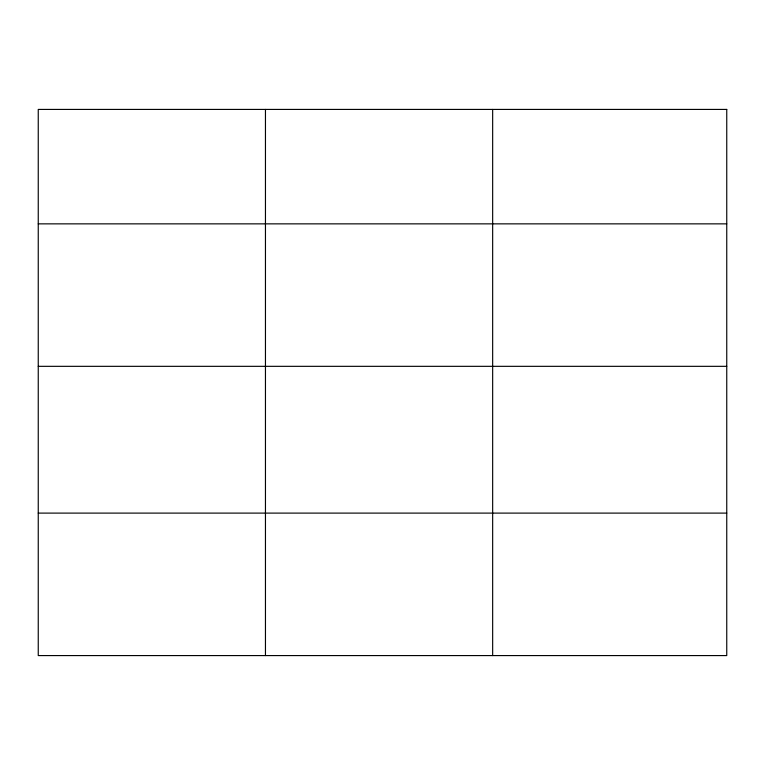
<?xml version="1.0" encoding="UTF-8"?>
<svg xmlns="http://www.w3.org/2000/svg" width="765" height="765" viewBox="0 0 765 765"><rect width="100%" height="100%" fill="white"/><g stroke="black" fill="none" stroke-linecap="round" stroke-linejoin="round"><path stroke-width="1.15" d="M38.25 223.858L726.75 223.858M38.25 366.33L726.75 366.33M38.25 513.105L726.75 513.105M492.66 109.424L492.66 655.576M265.455 109.424L265.455 655.576M726.75 109.424L38.25 109.424L38.25 655.576L726.75 655.576L726.75 109.424"/></g></svg>
